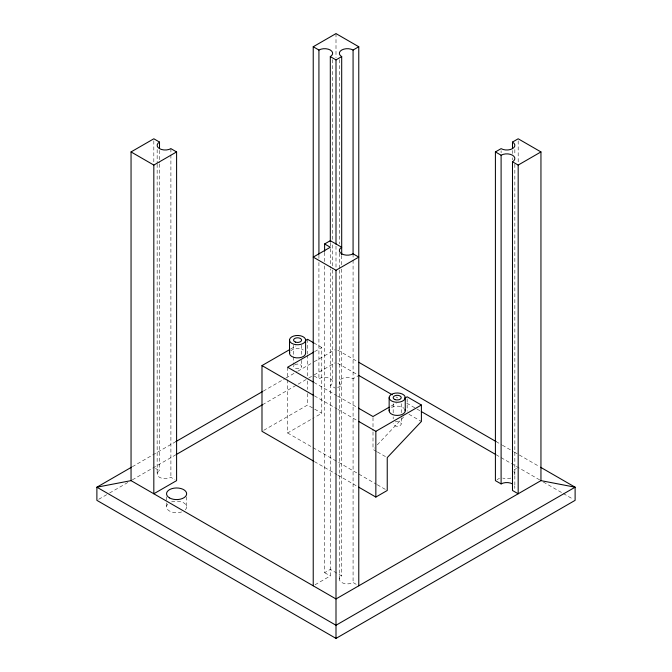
<?xml version="1.0" encoding="UTF-8"?>
<svg xmlns="http://www.w3.org/2000/svg" width="672" height="672" viewBox="0 0 672 672"><rect width="100%" height="100%" fill="white"/><g stroke="black" fill="none" stroke-linecap="round" stroke-linejoin="round"><path stroke-width="0.5" stroke-dasharray="3.36 2.52" d="M376.564 451.458L373.002 449.4L374.43 447.896M377.278 444.881L403.603 417.01M290.564 349.087L295.924 345.988M314.572 351.658L321.77 347.508L321.77 413.246L314.572 417.396M132.342 466.729L175.988 441.538M263.264 391.146L285.088 378.546M285.995 378.017L296.906 371.725M297.814 371.196L313.27 362.275M314.177 361.746L335.093 349.675M98.708 499.296L108.704 493.525M109.612 493.004L128.705 481.975M132.342 479.875L175.988 454.684M262.508 404.729L307.818 378.571M308.7 378.059L313.27 375.421M314.101 374.942L335.126 362.804M263.777 430.29L307.532 405.031L321.77 413.246M337.63 387.652L341.695 385.308A8.047 4.645 0 0 1 341.695 378.731A8.047 4.645 0 0 1 353.077 378.731L357.958 375.917M287.608 379.747L287.608 432.97L313.673 417.917M390.986 406.148L396.379 403.04M324.61 265.944L324.61 572.662L330.305 569.377L341.695 575.946A8.047 4.645 0 0 0 341.695 582.523A8.047 4.645 0 0 0 353.077 582.523L357.143 584.867M315.025 584.774L330.305 575.946L330.305 268.943M497.036 479.69L499.472 478.279M514.114 469.829L516.558 468.418M337.814 350.196L357.823 361.746M496.012 441.538L501.472 444.688M502.379 445.208L513.29 451.508M514.198 452.029L539.658 466.729M313.765 342.88L321.77 347.508M337.756 363.308L357.899 374.942M395.909 396.883L397.824 397.992M406.778 403.158L420.361 411.004M496.012 454.684L539.658 479.875M543.295 481.975L562.388 493.004M563.296 493.525L573.292 499.296M408.946 414.271L421.394 421.462M314.042 375.917L318.923 378.731A8.047 4.645 0 0 1 330.305 378.731A8.047 4.645 0 0 1 330.305 385.308L335.185 388.122M313.95 382.435L336.664 395.548M337.571 396.077L357.563 407.618M314.404 395.842L336.991 408.887M337.898 409.408L357.781 420.89M377.454 451.97L387.24 457.615M287.608 432.97L376.37 484.21M377.278 484.739L387.24 490.484M314.404 461.58L336.991 474.625M337.898 475.146L357.781 486.629M155.442 468.418L159.508 470.77A8.047 4.645 0 0 0 159.508 477.338A8.047 4.645 0 0 0 170.898 477.338L174.964 479.69M324.61 572.662L330.305 575.946M518.179 140.876L518.179 162.859M514.844 149.545L514.844 154.778M514.844 164.195L514.844 487.2M512.492 150.444L512.492 153.586M512.492 157.769L512.492 159.86M501.102 150.738L501.102 152.83M407.165 398.866L407.165 411.188M401.226 403.696L401.226 412.801M401.226 417.858L401.226 423.923M393.179 403.696L393.179 412.801M393.179 416.85L393.179 418.866M373.002 417.556L373.002 430.912M373.002 431.936L373.002 449.4M353.077 253.823L353.077 259.056M353.077 260.106L353.077 582.523M341.695 255.503L341.695 265.045M341.695 269.111L341.695 575.946M339.335 59.606L339.335 243.844M339.335 253.26L339.335 269.38M339.335 270.01L339.335 579.239M336 33.6L336 57.674M336 246.103L336 268.212M332.665 59.606L332.665 240.702M332.665 244.885L332.665 268.968M332.665 270.01L332.665 382.015M330.305 242.768L330.305 267.893M324.61 252.336L324.61 261.761M318.923 255.209L318.923 258.35M318.923 262.534L318.923 378.731M307.532 339.284L307.532 353.9M307.532 354.942L307.532 376.858M307.532 381.024L307.532 389.374M307.532 393.548L307.532 405.031M301.594 345.164L301.594 355.278M301.594 360.335L301.594 366.408M293.546 345.164L293.546 364.384M287.608 367.231L287.608 378.706M186.656 496.81L186.656 506.923M170.898 148.646L170.898 153.88M170.898 154.921L170.898 477.338M166.53 496.81L166.53 501.866M166.53 502.874L166.53 506.923M159.508 150.444L159.508 163.002M159.508 164.052L159.508 470.77M157.156 149.545L157.156 163.153M157.156 164.195L157.156 474.054M153.821 140.876L153.821 162.859M171.562 501.892A10.063 5.813 0 0 1 183.708 502.816A10.063 5.813 0 0 1 185.304 509.83M181.625 511.955A10.063 5.813 0 0 1 169.478 511.031A10.063 5.813 0 0 1 167.874 504.017M514.576 485.999A8.047 4.645 0 0 1 514.576 488.401M513.769 471.727A8.047 4.645 0 0 1 514.576 475.255M510.821 478.078A8.047 4.645 0 0 1 502.774 478.078M290.598 350.935A8.047 4.645 0 0 1 303.265 349.969M391.507 407.492A8.047 4.645 0 0 1 404.174 408.458M395.186 421.915A4.024 2.327 0 0 1 401.092 423.326A4.024 2.327 0 0 1 397.202 426.25A4.024 2.327 0 0 1 393.313 423.326M294.722 364.762A4.024 2.327 0 0 1 301.35 365.61A4.024 2.327 0 0 1 297.217 368.718A4.024 2.327 0 0 1 294.084 365.24"/><path stroke-width="1.01" d="M131.048 151.931L153.821 138.785L159.508 142.069A8.047 4.645 0 0 0 159.508 148.646A8.047 4.645 0 0 0 170.898 148.646L176.593 151.931L176.593 480.631L153.821 493.777L153.821 165.077L131.048 151.931L131.048 480.631L336 598.954L540.952 480.631L575.114 487.2L575.114 500.346L336 638.4L96.886 500.346L96.886 487.2L131.435 467.258M313.228 585.808L313.228 46.746L336 33.6L358.772 46.746L358.772 585.808M153.821 165.077L176.593 151.931M313.228 46.746L318.923 50.039A8.047 4.645 0 0 1 330.305 50.039A8.047 4.645 0 0 1 330.305 56.608L336 59.892L341.695 56.608A8.047 4.645 0 0 1 341.695 50.039A8.047 4.645 0 0 1 353.077 50.039L358.772 46.746M324.61 243.961L330.305 240.677L341.695 247.254A8.047 4.645 0 0 0 341.695 253.823A8.047 4.645 0 0 0 353.077 253.823L358.772 257.107L336 270.262L313.228 257.107L330.305 247.254L324.61 243.961L324.61 251.294M512.492 483.916A8.047 4.645 0 0 0 501.102 483.916L495.407 480.631L495.407 151.931L501.102 148.646A8.047 4.645 0 0 0 512.492 148.646A8.047 4.645 0 0 0 512.492 142.069L518.179 138.785L540.952 151.931L540.952 480.631M495.407 151.931L501.102 155.215A8.047 4.645 0 0 1 512.492 155.215A8.047 4.645 0 0 1 512.492 161.792L518.179 165.077L540.952 151.931M313.496 461.059L261.988 431.323L261.988 365.585L289.674 349.6M305.752 340.318L307.532 339.284L313.765 342.88M313.673 352.178L287.608 367.231L313.043 381.914M175.988 441.538L262.357 391.667M176.459 454.406L262.508 404.729M389.189 407.19L373.002 416.531L358.47 408.139M404.468 398.37L407.165 396.808L421.394 405.023L421.394 421.462L387.24 457.615L387.24 490.484L375.85 497.062L358.68 487.15M358.68 421.411L375.85 431.323L421.394 405.023M131.048 480.631L96.886 487.2L336 625.254L575.114 487.2L540.565 467.258M358.73 362.275L496.012 441.538M358.772 375.446L392.288 394.792M421.268 411.524L495.541 454.406M261.988 365.585L313.496 395.321M518.179 165.077L518.179 493.777L512.492 490.484L512.492 161.792M512.492 142.069L512.492 148.352M501.102 155.215L501.102 483.916M405.25 397.631A8.047 4.645 0 0 1 393.179 401.654A8.047 4.645 0 0 1 393.179 393.607A8.047 4.645 0 0 1 405.25 397.631L405.25 410.777M389.147 397.631L389.147 410.777M375.85 431.323L375.85 497.062M353.077 50.039L353.077 254.159M341.695 56.608L341.695 254.579M336 59.892L336 244.138M336 270.262L336 638.4M330.305 56.608L330.305 241.895M318.923 50.039L318.923 254.159M305.626 340.108A8.047 4.645 0 0 1 293.546 344.14A8.047 4.645 0 0 1 293.546 336.084A8.047 4.645 0 0 1 305.626 340.108L305.626 353.254A8.047 4.645 0 0 1 296.52 357.865A8.047 4.645 0 0 1 289.792 352.052M289.523 340.108L289.523 353.254M159.508 142.069L159.508 148.352M404.981 409.576A8.047 4.645 0 0 1 397.202 415.43A8.047 4.645 0 0 1 389.424 409.576M169.478 497.885A10.063 5.813 0 0 0 186.312 495.281A10.063 5.813 0 0 0 173.989 488.166A10.063 5.813 0 0 0 169.478 497.885M295.554 342.124A4.024 2.327 0 0 0 301.594 340.108A4.024 2.327 0 0 0 295.554 338.1A4.024 2.327 0 0 0 295.554 342.124M395.186 399.647A4.024 2.327 0 0 0 401.226 397.631A4.024 2.327 0 0 0 395.186 395.615A4.024 2.327 0 0 0 395.186 399.647"/></g></svg>
